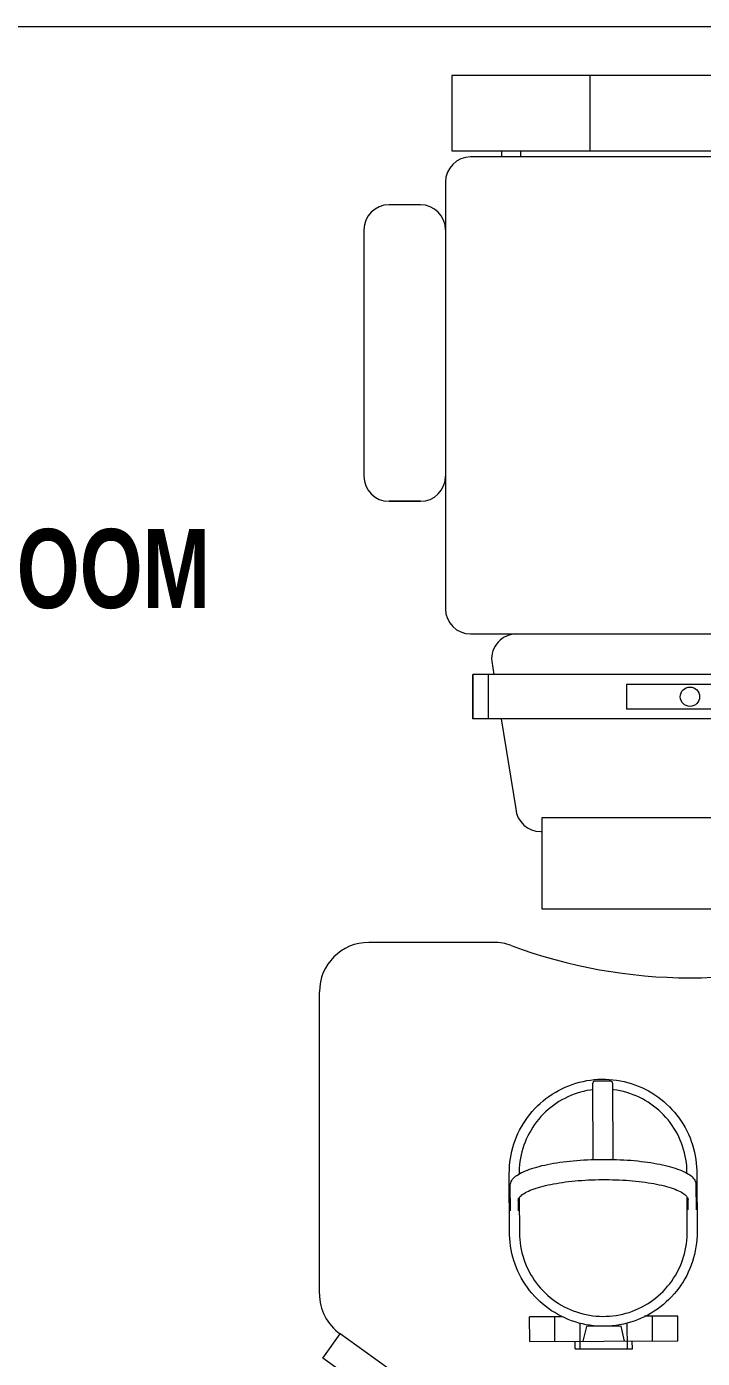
# Model space of a CAD drawing. Header units: millimetres. Extents: x -160614 to 59925, y -157025 to 0.
# Drawn here: x -59159 to -58475, y -111640 to -110293 of the extents above; entities that cross this region are included whole.
import ezdxf

# ---------------------------------------------------------------- set-up
doc = ezdxf.new("R2010")
doc.units = ezdxf.units.MM
doc.header["$LTSCALE"] = 8
doc.layers.get('0').update_dxf_attribs({"color": 9, "lineweight": 5})
for name, color, linetype, lineweight in [('72_EGR_BASE_TEXT', 9, 'Continuous', 5), ('72_EGR_EQP_TAG', 9, 'Continuous', 5), ('LOADING', 9, 'Continuous', 5), ('Walls', 9, 'Continuous', 5)]:
    doc.layers.add(name, color=color, linetype=linetype, lineweight=lineweight)
doc.layers.get('0').off()
doc.layers.get('0').freeze()
doc.styles.add('X3G_ENTITY_9EC9', font='swisscl.ttf', dxfattribs={"height": 0.2})

# ---------------------------------------------------------------- blocks, each defined once
blk = doc.blocks.new('ME18014A-P')
for p, q in [((0.2537, 1.2997), (0.3719, 1.2152)), ((0.2362, 1.2753), (0.3544, 1.1908)), ((0.2362, 1.2753), (0.3544, 1.1908)), ((0.3719, 1.2152), (0.3544, 1.1908)), ((0.3753, 1.1501), (0.3753, 0.8447)), ((0.1986, 0.7947), (0.3253, 0.7947)), ((0.1512, 0.6826), (0.15, 0.6826)), ((0.1913, 0.5686), (0.1765, 0.6594)), ((-0.2198, 0.5686), (0.2198, 0.5686)), ((0.2044, 0.5236), (0.2044, 0.5686)), ((0.2198, 0.5686), (0.2198, 0.5236)), ((0.2198, 0.5236), (0.2198, 0.5686)), ((-0.0644, 0.5586), (0.0644, 0.5586)), ((0.0644, 0.5336), (0.0644, 0.5586)), ((-0.0644, 0.5336), (0.0644, 0.5336)), ((-0.2198, 0.5236), (0.2198, 0.5236)), ((0.2008, 0.5102), (0.1986, 0.5236)), ((0.2223, 0.4826), (-0.2223, 0.4826)), ((0.2476, 0.0254), (0.2476, 0.4572)), ((0.273, 0.3484), (0.3048, 0.3484)), ((0.3048, 0.3484), (0.273, 0.3484)), ((0.3302, 0.0738), (0.3302, 0.323)), ((0.273, 0.0484), (0.3048, 0.0484)), ((-0.2223, 0), (0.2223, 0)), ((0.1714, 0), (0.1714, -0.0063)), ((0.1905, 0), (0.1905, -0.0063)), ((0.2413, -0.0063), (-0.2413, -0.0063)), ((0.1011, -0.0063), (0.1011, -0.0826)), ((0.2413, -0.0826), (0.2413, -0.0063)), ((-0.2413, -0.0826), (0.2413, -0.0826))]:
    blk.add_line(p, q)
blk.add_lwpolyline([(-0.15, 0.6686), (0.15, 0.6686), (0.15, 0.7607), (-0.15, 0.7607)], close=True)
blk.add_circle((0, 0.5461), 0.00979)
for centre, radius, start, end in [((0.3253, 1.1501), 0.05, 0, 54.4343), ((0.3253, 0.8447), 0.05, 270, 0), ((0, 0.313), 0.5175, 69.5195, 110.4805), ((0.1986, 0.8447), 0.05, 249.5195, 270), ((0.1512, 0.6572), 0.0254, 4.9697, 90), ((0.1755, 0.508), 0.0254, 270, 4.9697), ((0.2223, 0.4572), 0.0254, 0, 90), ((0.273, 0.323), 0.0254, 90, 180), ((0.3048, 0.323), 0.0254, 0, 90), ((0.273, 0.0738), 0.0254, 180, 270), ((0.3048, 0.0738), 0.0254, 270, 0), ((0.2223, 0.0254), 0.0254, 270, 0)]:
    blk.add_arc(centre, radius, start, end)
blk = doc.blocks.new('ME12818-P')
for p, q in [((-0.0723, 0.1635), (0.0777, 0.1635)), ((-0.0723, 0.1635), (-0.0723, 0.1385)), ((-0.0468, 0.1635), (-0.0468, 0.1385)), ((-0.0262, 0.1712), (0.0316, 0.1712)), ((-0.0262, 0.1712), (-0.0262, 0.1635)), ((-0.0212, 0.1712), (-0.0212, 0.145)), ((-0.0148, 0.1485), (-0.0184, 0.1635)), ((0.0238, 0.1635), (0.0202, 0.1485)), ((0.0266, 0.1712), (0.0266, 0.145)), ((0.0316, 0.1712), (0.0316, 0.1635)), ((0.0521, 0.1635), (0.0521, 0.1385)), ((0.0777, 0.1635), (0.0777, 0.1385)), ((0.0202, 0.1485), (-0.0148, 0.1485)), ((-0.0123, 0.1485), (-0.0123, 0.1471)), ((0.0177, 0.1471), (0.0177, 0.1485)), ((-0.0389, 0.1385), (-0.0723, 0.1385)), ((0.0777, 0.1385), (0.0442, 0.1385)), ((-0.0923, 0.0534), (-0.0923, -0.0066)), ((-0.0823, 0.018), (-0.0823, 0.0534)), ((0.0877, 0.0534), (0.0877, 0.018)), ((0.0977, -0.0066), (0.0977, 0.0534)), ((-0.0913, 0.0311), (-0.0913, 0.0053)), ((-0.0833, 0.0208), (-0.0833, 0.0311)), ((0.0887, 0.0311), (0.0887, 0.0208)), ((0.0967, 0.0053), (0.0967, 0.0311)), ((-0.0823, -0.0066), (-0.0823, -0.006)), ((0.0877, -0.0061), (0.0877, -0.0066)), ((-0.0053, -0.0205), (0.0107, -0.0205)), ((-0.0053, -0.0996), (-0.0058, -0.0996)), ((0.0107, -0.0996), (-0.0053, -0.0996)), ((0.0111, -0.0996), (0.0107, -0.0996))]:
    blk.add_line(p, q)
at = {"flags": 128}
for points in [[(0.0977, 0.0534), (0.0976, 0.0572), (0.0974, 0.061), (0.097, 0.0648), (0.0965, 0.0685), (0.0958, 0.0723), (0.095, 0.076), (0.094, 0.0796), (0.0929, 0.0833), (0.0916, 0.0869), (0.0902, 0.0904), (0.0886, 0.0939), (0.087, 0.0973), (0.0851, 0.1006), (0.0832, 0.1038), (0.0811, 0.107), (0.0789, 0.1101), (0.0766, 0.1131), (0.0741, 0.116), (0.0716, 0.1188), (0.0689, 0.1215), (0.0661, 0.1241), (0.0632, 0.1266), (0.0602, 0.129), (0.0572, 0.1312), (0.054, 0.1333), (0.0508, 0.1353), (0.0475, 0.1372), (0.0441, 0.1389), (0.0406, 0.1405), (0.0371, 0.1419), (0.0335, 0.1432), (0.0299, 0.1444), (0.0263, 0.1454), (0.0226, 0.1463), (0.0188, 0.147), (0.0151, 0.1476), (0.0113, 0.148), (0.0075, 0.1483), (0.0037, 0.1484), (-0.0001, 0.1483), (-0.0039, 0.1482), (-0.0077, 0.1478), (-0.0114, 0.1473), (-0.0152, 0.1467), (-0.0189, 0.1459), (-0.0226, 0.145), (-0.0262, 0.1439), (-0.0298, 0.1427), (-0.0334, 0.1413), (-0.0368, 0.1398), (-0.0403, 0.1381), (-0.0436, 0.1363), (-0.0469, 0.1344), (-0.0501, 0.1324), (-0.0532, 0.1302), (-0.0562, 0.1279), (-0.0592, 0.1255), (-0.062, 0.1229), (-0.0647, 0.1203), (-0.0674, 0.1176), (-0.0699, 0.1147), (-0.0723, 0.1118), (-0.0745, 0.1087), (-0.0767, 0.1056), (-0.0787, 0.1024), (-0.0806, 0.0991), (-0.0824, 0.0957), (-0.084, 0.0923), (-0.0855, 0.0888), (-0.0868, 0.0852), (-0.088, 0.0816), (-0.0891, 0.078), (-0.09, 0.0743), (-0.0907, 0.0705), (-0.0914, 0.0668), (-0.0918, 0.063), (-0.0921, 0.0592), (-0.0923, 0.0554), (-0.0923, 0.0534)], [(-0.0823, 0.0534), (-0.0822, 0.0568), (-0.082, 0.0602), (-0.0817, 0.0636), (-0.0812, 0.0669), (-0.0806, 0.0703), (-0.0799, 0.0736), (-0.079, 0.0769), (-0.078, 0.0801), (-0.0769, 0.0833), (-0.0756, 0.0865), (-0.0742, 0.0896), (-0.0727, 0.0926), (-0.0711, 0.0956), (-0.0693, 0.0985), (-0.0675, 0.1014), (-0.0655, 0.1041), (-0.0634, 0.1068), (-0.0612, 0.1094), (-0.0589, 0.1119), (-0.0565, 0.1144), (-0.054, 0.1167), (-0.0515, 0.1189), (-0.0488, 0.121), (-0.0461, 0.123), (-0.0432, 0.1249), (-0.0403, 0.1267), (-0.0374, 0.1284), (-0.0343, 0.1299), (-0.0313, 0.1313), (-0.0281, 0.1326), (-0.0249, 0.1338), (-0.0217, 0.1348), (-0.0184, 0.1357), (-0.0151, 0.1365), (-0.0118, 0.1371), (-0.0084, 0.1377), (-0.005, 0.138), (-0.0016, 0.1383), (0.0018, 0.1384), (0.0052, 0.1383), (0.0086, 0.1382), (0.012, 0.1379), (0.0153, 0.1374), (0.0187, 0.1369), (0.022, 0.1362), (0.0253, 0.1353), (0.0286, 0.1344), (0.0318, 0.1333), (0.0349, 0.132), (0.0381, 0.1307), (0.0411, 0.1292), (0.0441, 0.1276), (0.0471, 0.1259), (0.0499, 0.1241), (0.0527, 0.1221), (0.0554, 0.1201), (0.058, 0.1179), (0.0606, 0.1156), (0.063, 0.1133), (0.0654, 0.1108), (0.0676, 0.1082), (0.0698, 0.1056), (0.0718, 0.1029), (0.0737, 0.1001), (0.0755, 0.0972), (0.0772, 0.0943), (0.0788, 0.0912), (0.0803, 0.0882), (0.0816, 0.085), (0.0828, 0.0819), (0.0839, 0.0786), (0.0848, 0.0754), (0.0856, 0.0721), (0.0863, 0.0687), (0.0868, 0.0654), (0.0873, 0.062), (0.0875, 0.0586), (0.0877, 0.0552), (0.0877, 0.0534)], [(-0.0833, 0.0208), (-0.0833, 0.0202), (-0.0831, 0.0195), (-0.0829, 0.0189), (-0.0825, 0.0182), (-0.082, 0.0175), (-0.0813, 0.0167), (-0.0805, 0.016), (-0.0796, 0.0152), (-0.0785, 0.0144), (-0.0773, 0.0136), (-0.076, 0.0128), (-0.0745, 0.012), (-0.0729, 0.0113), (-0.0711, 0.0105), (-0.0692, 0.0098), (-0.0672, 0.009), (-0.0651, 0.0083), (-0.0629, 0.0077), (-0.0606, 0.007), (-0.0581, 0.0064), (-0.0556, 0.0057), (-0.053, 0.0052), (-0.0502, 0.0046), (-0.0474, 0.0041), (-0.0445, 0.0036), (-0.0416, 0.0031), (-0.0385, 0.0027), (-0.0354, 0.0022), (-0.0322, 0.0019), (-0.029, 0.0015), (-0.0257, 0.0012), (-0.0224, 0.0009), (-0.019, 0.0007), (-0.0156, 0.0005), (-0.0122, 0.0003), (-0.0087, 0.0002), (-0.0052, 0.0001), (-0.0017, 0), (0.0017, 0), (0.0052, 0), (0.0087, 0), (0.0122, 0.0001), (0.0157, 0.0002), (0.0191, 0.0004), (0.0226, 0.0006), (0.026, 0.0008), (0.0293, 0.0011), (0.0326, 0.0014), (0.0359, 0.0017), (0.0391, 0.002), (0.0422, 0.0024), (0.0453, 0.0029), (0.0483, 0.0033), (0.0513, 0.0038), (0.0541, 0.0043), (0.0569, 0.0049), (0.0596, 0.0054), (0.0622, 0.006), (0.0647, 0.0067), (0.067, 0.0073), (0.0693, 0.008), (0.0715, 0.0087), (0.0736, 0.0094), (0.0755, 0.0101), (0.0773, 0.0109), (0.079, 0.0116), (0.0806, 0.0124), (0.082, 0.0132), (0.0833, 0.014), (0.0844, 0.0147), (0.0854, 0.0155), (0.0863, 0.0163), (0.087, 0.0171), (0.0876, 0.0178), (0.0881, 0.0185), (0.0884, 0.0192), (0.0886, 0.0198), (0.0887, 0.0204), (0.0887, 0.0208)], [(-0.0913, 0.0053), (-0.0912, 0.004), (-0.0909, 0.0028), (-0.0905, 0.0016), (-0.0898, 0.0005), (-0.089, -0.0007), (-0.0881, -0.0017), (-0.0871, -0.0028), (-0.0859, -0.0038), (-0.0845, -0.0047), (-0.0831, -0.0057), (-0.0815, -0.0066), (-0.0798, -0.0075), (-0.078, -0.0083), (-0.076, -0.0092), (-0.0739, -0.01), (-0.0718, -0.0108), (-0.0695, -0.0116), (-0.067, -0.0123), (-0.0645, -0.013), (-0.0619, -0.0137), (-0.0592, -0.0144), (-0.0563, -0.015), (-0.0534, -0.0156), (-0.0504, -0.0162), (-0.0473, -0.0167), (-0.0442, -0.0172), (-0.0409, -0.0177), (-0.0376, -0.0181), (-0.0343, -0.0185), (-0.0308, -0.0189), (-0.0274, -0.0192), (-0.0238, -0.0195), (-0.0203, -0.0198), (-0.0167, -0.02), (-0.013, -0.0202), (-0.0094, -0.0203), (-0.0057, -0.0204), (-0.002, -0.0205), (0.0017, -0.0205), (0.0054, -0.0205), (0.0091, -0.0204), (0.0128, -0.0204), (0.0164, -0.0202), (0.0201, -0.0201), (0.0237, -0.0199), (0.0273, -0.0196), (0.0309, -0.0194), (0.0344, -0.0191), (0.0378, -0.0187), (0.0412, -0.0183), (0.0446, -0.0179), (0.0478, -0.0175), (0.051, -0.017), (0.0542, -0.0165), (0.0572, -0.0159), (0.0602, -0.0153), (0.063, -0.0147), (0.0658, -0.0141), (0.0685, -0.0134), (0.0711, -0.0127), (0.0735, -0.012), (0.0759, -0.0112), (0.0782, -0.0104), (0.0803, -0.0096), (0.0823, -0.0088), (0.0842, -0.008), (0.086, -0.0071), (0.0876, -0.0062), (0.0892, -0.0052), (0.0906, -0.0043), (0.0918, -0.0033), (0.093, -0.0023), (0.094, -0.0012), (0.0948, -0.0002), (0.0955, 0.001), (0.0961, 0.0022), (0.0965, 0.0034), (0.0967, 0.0046), (0.0967, 0.0053)], [(-0.0923, -0.0066), (-0.0922, -0.0104), (-0.092, -0.0142), (-0.0916, -0.018), (-0.0911, -0.0217), (-0.0904, -0.0255), (-0.0896, -0.0292), (-0.0886, -0.0329), (-0.0875, -0.0365), (-0.0862, -0.0401), (-0.0848, -0.0436), (-0.0833, -0.0471), (-0.0816, -0.0505), (-0.0797, -0.0538), (-0.0778, -0.0571), (-0.0757, -0.0603), (-0.0735, -0.0633), (-0.0712, -0.0663), (-0.0687, -0.0693), (-0.0662, -0.0721), (-0.0635, -0.0748), (-0.0607, -0.0774), (-0.0578, -0.0798), (-0.0549, -0.0822), (-0.0518, -0.0844), (-0.0486, -0.0866), (-0.0454, -0.0885), (-0.0421, -0.0904), (-0.0387, -0.0921), (-0.0352, -0.0937), (-0.0317, -0.0952), (-0.0282, -0.0965), (-0.0245, -0.0976), (-0.0209, -0.0986), (-0.0172, -0.0995), (-0.0135, -0.1002), (-0.0097, -0.1008), (-0.0059, -0.1012), (-0.0021, -0.1015), (0.0017, -0.1016), (0.0055, -0.1016), (0.0093, -0.1014), (0.013, -0.101), (0.0168, -0.1006), (0.0206, -0.0999), (0.0243, -0.0991), (0.028, -0.0982), (0.0316, -0.0971), (0.0352, -0.0959), (0.0387, -0.0945), (0.0422, -0.093), (0.0456, -0.0913), (0.049, -0.0896), (0.0523, -0.0876), (0.0555, -0.0856), (0.0586, -0.0834), (0.0616, -0.0811), (0.0646, -0.0787), (0.0674, -0.0762), (0.0701, -0.0735), (0.0727, -0.0708), (0.0753, -0.0679), (0.0776, -0.065), (0.0799, -0.0619), (0.0821, -0.0588), (0.0841, -0.0556), (0.086, -0.0523), (0.0878, -0.0489), (0.0894, -0.0455), (0.0909, -0.042), (0.0922, -0.0384), (0.0934, -0.0348), (0.0945, -0.0312), (0.0954, -0.0275), (0.0961, -0.0238), (0.0967, -0.02), (0.0972, -0.0162), (0.0975, -0.0125), (0.0977, -0.0087), (0.0977, -0.0066)], [(-0.0073, -0.091), (-0.0099, -0.0907), (-0.0133, -0.0901), (-0.0166, -0.0894), (-0.0199, -0.0886), (-0.0232, -0.0876), (-0.0264, -0.0865), (-0.0296, -0.0853), (-0.0327, -0.0839), (-0.0357, -0.0824), (-0.0387, -0.0808), (-0.0417, -0.0791), (-0.0445, -0.0773), (-0.0473, -0.0753), (-0.05, -0.0733), (-0.0527, -0.0711), (-0.0552, -0.0689), (-0.0576, -0.0665), (-0.06, -0.064), (-0.0622, -0.0615), (-0.0644, -0.0588), (-0.0664, -0.0561), (-0.0683, -0.0533), (-0.0701, -0.0504), (-0.0718, -0.0475), (-0.0734, -0.0445), (-0.0749, -0.0414), (-0.0762, -0.0383), (-0.0774, -0.0351), (-0.0785, -0.0319), (-0.0794, -0.0286), (-0.0802, -0.0253), (-0.0809, -0.022), (-0.0815, -0.0186), (-0.0819, -0.0152), (-0.0821, -0.0118), (-0.0823, -0.0084), (-0.0823, -0.0066)], [(0.0877, -0.0066), (0.0876, -0.01), (0.0874, -0.0134), (0.0871, -0.0168), (0.0866, -0.0202), (0.086, -0.0235), (0.0853, -0.0268), (0.0844, -0.0301), (0.0834, -0.0334), (0.0822, -0.0366), (0.081, -0.0397), (0.0796, -0.0428), (0.0781, -0.0459), (0.0765, -0.0488), (0.0747, -0.0518), (0.0728, -0.0546), (0.0709, -0.0574), (0.0688, -0.0601), (0.0666, -0.0627), (0.0643, -0.0652), (0.0619, -0.0676), (0.0594, -0.0699), (0.0569, -0.0721), (0.0542, -0.0742), (0.0514, -0.0762), (0.0486, -0.0781), (0.0457, -0.0799), (0.0428, -0.0816), (0.0397, -0.0831), (0.0366, -0.0845), (0.0335, -0.0858), (0.0303, -0.087), (0.0271, -0.088), (0.0238, -0.089), (0.0205, -0.0897), (0.0171, -0.0904), (0.0138, -0.0909), (0.0127, -0.091)], [(-0.0073, -0.0204), (-0.0073, -0.0976)], [(0.0127, -0.0976), (0.0127, -0.0204)], [(-0.0059, -0.0995), (-0.0062, -0.0994), (-0.0066, -0.0992), (-0.0069, -0.0989), (-0.0071, -0.0985), (-0.0073, -0.0981), (-0.0073, -0.0976)], [(0.0127, -0.0976), (0.0126, -0.0981), (0.0125, -0.0985), (0.0123, -0.0989), (0.0119, -0.0992), (0.0116, -0.0994), (0.0113, -0.0995)]]:
    blk.add_lwpolyline(points, dxfattribs=at)
for centre, major_axis, start_param, end_param in [((-0.0053, -0.02), (0.002, 0), 3.665191, 4.712389), ((0.0107, -0.02), (-0.002, 0), 1.570796, 2.617994)]:
    blk.add_ellipse(centre, major_axis=major_axis, ratio=0.262075, start_param=start_param, end_param=end_param)
blk = doc.blocks.new('1stF')
at = {"layer": 'Walls', "color": 9}
blk.add_line((-61652.3, -110292.6, 0.1), (-57652.3, -110292.6, 0.1), dxfattribs=at)
at = {"layer": 'LOADING', "color": 9, "extrusion": (-4.73306e-08, 1.42937e-21, -1), "xscale": -999.9999999999999, "yscale": 999.9999999999999, "zscale": -999.9999999999999, "rotation": 180}
blk.add_blockref('ME18014A-P', (58487.3, -110424.5, 0.1), dxfattribs=at)
at = {"layer": 'LOADING', "color": 9, "extrusion": (4.73306e-08, -1.42937e-21, 1), "xscale": -1000, "yscale": 1000, "zscale": 1000, "rotation": 180.2454464877884}
blk.add_blockref('ME12818-P', (-58578, -111459.2, -0.1), dxfattribs=at)
at = {"layer": '72_EGR_BASE_TEXT', "color": 9, "insert": (-60150.9, -110800.9, 0.1), "char_height": 80, "width": 2765.698, "attachment_point": 2, "style": 'X3G_ENTITY_9EC9'}
blk.add_mtext('{\\fSwis721 LtCn BT|b1|i0|c0|p34;OPHTHALMOLOGY CONSULTATION / EXAMINATION ROOM}', dxfattribs=at)

msp = doc.modelspace()

# ---------------------------------------------------------------- block references
at = {"layer": '72_EGR_EQP_TAG'}
msp.add_blockref('1stF', (0, 0), dxfattribs=at)

doc.saveas('drawing.dxf')
